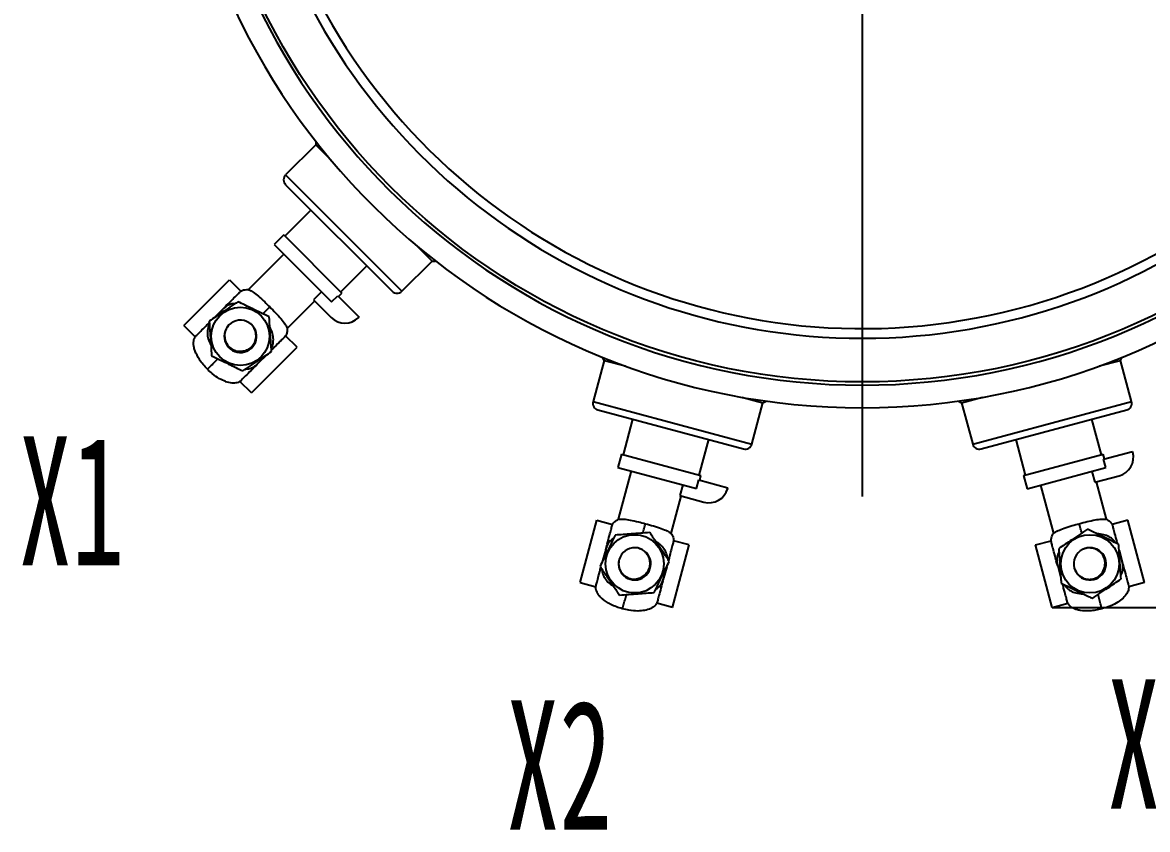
# Model space of a CAD drawing. Header units: millimetres. Extents: x 0 to 6631, y 0 to 4689.
# Drawn here: x 1120.8 to 1468.9, y 1229.7 to 1479.5 of the extents above; entities that cross this region are included whole.
import ezdxf

# ---------------------------------------------------------------- set-up
doc = ezdxf.new("R2010")
doc.units = ezdxf.units.MM
doc.header["$LTSCALE"] = 13
doc.linetypes.add('CENTERX2', pattern=[101.6, 63.5, -12.7, 12.7, -12.7])
for name, color, linetype in [('2', 3, 'Continuous'), ('中心符号线', 7, 'CENTERX2'), ('中心线', 1, 'CENTERX2'), ('几何体', 7, 'Continuous'), ('尺寸', 3, 'Continuous')]:
    doc.layers.add(name, color=color, linetype=linetype)
doc.styles.add('SLDTEXTSTYLE0', font='hyswlongfangsong.ttf')
doc.styles.add('仿宋体', font='')
doc.styles.get('仿宋体').set_extended_font_data('STFangsong')
doc.dimstyles.new('SLDDIMSTYLE0', dxfattribs={"dimtxt": 50, "dimasz": 40.8, "dimexe": 0, "dimexo": 0.0625, "dimgap": 12.5, "dimtad": 2, "dimdec": 0, "dimrnd": 1e-09, "dimzin": 12, "dimdsep": 46, "dimtxsty": 'SLDTEXTSTYLE0', "dimsah": 1, "dimcen": 0.09, "dimadec": 0, "dimazin": 3, "dimtfac": 1, "dimtdec": 0, "dimtmove": 0, "dimatfit": 0, "dimfxl": 1, "dimfrac": 2, "dimtolj": 1, "dimtzin": 12, "dimarcsym": 0})

# ---------------------------------------------------------------- blocks, each defined once
blk = doc.blocks.new('SW_CENTERMARKSYMBOL_0')
at = {"layer": '中心符号线', "color": 0}
blk.add_line((0, -5), (0, -242), dxfattribs=at)
blk = doc.blocks.new('*D22')
at = {"layer": 'Defpoints', "color": 0, "transparency": 16777216}
for p in [(1425.41, 1883.83), (1439.36, 1298.41), (1718.11, 1298.41)]:
    blk.add_point(p, dxfattribs=at)
at = {"layer": '尺寸', "color": 0, "lineweight": -2, "transparency": 16777216}
for p, q in [((1425.48, 1883.83), (1718.11, 1883.83)), ((1718.11, 1843.03), (1718.11, 1339.21)), ((1439.42, 1298.41), (1718.11, 1298.41))]:
    blk.add_line(p, q, dxfattribs=at)
at = {"layer": '尺寸', "color": 0, "transparency": 16777216}
for points in [[(1711.31, 1843.03), (1724.91, 1843.03), (1718.11, 1883.83)], [(1711.31, 1339.21), (1724.91, 1339.21), (1718.11, 1298.41)]]:
    blk.add_solid(points, dxfattribs=at)
at = {"layer": '尺寸', "color": 0, "transparency": 16777216, "insert": (1755.61, 1591.12), "char_height": 50, "attachment_point": 5, "rotation": 90, "style": 'SLDTEXTSTYLE0'}
blk.add_mtext('\\A1;635', dxfattribs=at)

msp = doc.modelspace()

# ---------------------------------------------------------------- linework, layer by layer
at = {"layer": '几何体'}
for p, q in [((1211.57, 1441.6), (1202.23, 1432.26)), ((1211.57, 1442.72), (1211.57, 1441.6)), ((1211.57, 1441.6), (1216.31, 1436.85)), ((1202.23, 1432.26), (1238.2, 1396.29)), ((1202.23, 1429.26), (1235.2, 1396.29)), ((1210.09, 1421.4), (1202.05, 1413.36)), ((1201.66, 1413.75), (1198.69, 1410.78)), ((1201.66, 1413.75), (1219.69, 1395.72)), ((1198.69, 1410.78), (1216.49, 1392.98)), ((1242.79, 1410.37), (1247.54, 1405.63)), ((1201.69, 1407.77), (1190.73, 1396.81)), ((1219.29, 1396.11), (1227.34, 1404.15)), ((1238.2, 1396.29), (1247.54, 1405.63)), ((1247.54, 1405.63), (1248.65, 1405.63)), ((1170.72, 1385.71), (1184.86, 1399.85)), ((1184.86, 1399.85), (1188.43, 1396.28)), ((1188.04, 1395.97), (1188.43, 1396.28)), ((1213.36, 1396.1), (1210.89, 1393.63)), ((1218.63, 1394.66), (1219.69, 1395.72)), ((1202.75, 1384.79), (1211.24, 1393.28)), ((1210.89, 1393.63), (1216.36, 1388.15)), ((1216.49, 1392.98), (1218.4, 1394.89)), ((1218.4, 1394.89), (1224.99, 1388.29)), ((1182.74, 1390.66), (1180.12, 1388.04)), ((1170.72, 1385.71), (1174.29, 1382.14)), ((1224.85, 1388.15), (1224.99, 1388.29)), ((1174.29, 1382.14), (1174.61, 1382.53)), ((1202.22, 1382.49), (1201.9, 1382.11)), ((1205.79, 1378.92), (1202.22, 1382.49)), ((1191.65, 1364.78), (1205.79, 1378.92)), ((1196.39, 1376.6), (1193.78, 1373.98)), ((1300.78, 1374.89), (1297.36, 1362.13)), ((1300.22, 1375.86), (1300.78, 1374.89)), ((1300.78, 1374.89), (1307.26, 1373.16)), ((1454.04, 1373.16), (1460.52, 1374.89)), ((1460.52, 1374.89), (1461.08, 1375.86)), ((1463.94, 1362.13), (1460.52, 1374.89)), ((1178.07, 1372.13), (1177.98, 1372.22)), ((1188.47, 1368.67), (1188.08, 1368.35)), ((1191.65, 1364.78), (1188.08, 1368.35)), ((1297.36, 1362.13), (1346.49, 1348.97)), ((1343.43, 1363.46), (1349.91, 1361.73)), ((1346.49, 1348.97), (1349.91, 1361.73)), ((1349.91, 1361.73), (1350.88, 1362.29)), ((1410.42, 1362.29), (1411.39, 1361.73)), ((1411.39, 1361.73), (1417.87, 1363.46)), ((1411.39, 1361.73), (1414.81, 1348.97)), ((1414.81, 1348.97), (1463.94, 1362.13)), ((1298.86, 1359.54), (1343.9, 1347.47)), ((1417.4, 1347.47), (1462.44, 1359.54)), ((1309.6, 1356.66), (1306.65, 1345.67)), ((1454.64, 1345.67), (1451.7, 1356.66)), ((1330.21, 1339.36), (1333.16, 1350.35)), ((1428.14, 1350.35), (1431.08, 1339.36)), ((1306.12, 1345.82), (1305.03, 1341.76)), ((1306.12, 1345.82), (1330.75, 1339.22)), ((1430.55, 1339.22), (1455.18, 1345.82)), ((1455.57, 1344.37), (1455.18, 1345.82)), ((1455.26, 1344.29), (1464.26, 1346.7)), ((1455.95, 1341.68), (1455.26, 1344.29)), ((1464.31, 1346.51), (1464.26, 1346.7)), ((1305.03, 1341.76), (1329.35, 1335.24)), ((1309.13, 1340.66), (1305.12, 1325.69)), ((1431.63, 1335.16), (1455.95, 1341.68)), ((1451.69, 1340.53), (1452.59, 1337.15)), ((1329.35, 1335.24), (1330.05, 1337.85)), ((1330.05, 1337.85), (1339.05, 1335.44)), ((1330.36, 1337.77), (1330.75, 1339.22)), ((1430.55, 1339.22), (1431.63, 1335.16)), ((1452.59, 1337.15), (1460.07, 1339.16)), ((1456.17, 1325.69), (1453.07, 1337.28)), ((1325.08, 1336.39), (1324.17, 1333.01)), ((1324.17, 1333.01), (1331.65, 1331)), ((1339, 1335.25), (1339.05, 1335.44)), ((1435.74, 1336.26), (1439.75, 1321.29)), ((1321.54, 1321.29), (1324.65, 1332.88)), ((1293.34, 1306.07), (1298.52, 1325.39)), ((1298.52, 1325.39), (1303.4, 1324.08)), ((1303.22, 1323.61), (1303.4, 1324.08)), ((1462.78, 1325.39), (1457.9, 1324.08)), ((1457.9, 1324.08), (1458.08, 1323.61)), ((1467.95, 1306.07), (1462.78, 1325.39)), ((1301.28, 1316.36), (1300.32, 1312.79)), ((1321.94, 1298.41), (1327.11, 1317.73)), ((1322.23, 1319.03), (1322.15, 1318.54)), ((1327.11, 1317.73), (1322.23, 1319.03)), ((1434.18, 1317.73), (1439.06, 1319.03)), ((1439.36, 1298.41), (1434.18, 1317.73)), ((1439.14, 1318.54), (1439.06, 1319.03)), ((1460.09, 1316.08), (1461.05, 1312.51)), ((1320.14, 1311.01), (1319.18, 1307.44)), ((1441.09, 1311.29), (1442.04, 1307.71)), ((1293.34, 1306.07), (1298.22, 1304.76)), ((1298.22, 1304.76), (1298.3, 1305.26)), ((1462.99, 1305.26), (1463.08, 1304.76)), ((1467.95, 1306.07), (1463.07, 1304.76)), ((1317.24, 1300.19), (1317.06, 1299.72)), ((1321.94, 1298.41), (1317.06, 1299.72)), ((1439.36, 1298.41), (1444.24, 1299.72)), ((1444.24, 1299.72), (1444.06, 1300.19)), ((1306.5, 1297.98), (1306.38, 1298.01)), ((1454.8, 1297.98), (1454.68, 1297.95))]:
    msp.add_line(p, q, dxfattribs=at)
for centre, radius in [((1380.65, 1574.71), 206.5), ((1188.26, 1382.32), 9.02), ((1310.23, 1311.9), 9.02), ((1451.07, 1311.9), 9.02)]:
    msp.add_circle(centre, radius, dxfattribs=at)
for centre, radius, start, end in [((1380.65, 1574.71), 214.5, 96.0211, 83.9789), ((1380.65, 1574.71), 207.5, 96.225, 83.775), ((1380.65, 1574.71), 193, 198.2521, 68.3378), ((1380.65, 1574.71), 190, 201.4283, 0), ((1203.73, 1430.76), 2.12, 135, 225), ((1236.7, 1397.79), 2.12, 225, 315), ((1188.26, 1382.32), 5, 135, 57.4607), ((1188.26, 1382.32), 5, 57.4607, 135), ((1220.61, 1392.39), 6, 225, 315), ((1299.4, 1361.59), 2.12, 165, 255), ((1461.89, 1361.59), 2.12, 285, 15), ((1344.44, 1349.52), 2.12, 255, 345), ((1416.85, 1349.52), 2.12, 195, 285), ((1458.52, 1344.95), 6, 285, 15), ((1333.21, 1336.8), 6, 255, 345), ((1310.23, 1311.9), 5, 165, 87.4607), ((1310.23, 1311.9), 5, 87.4607, 165), ((1451.07, 1311.9), 5, 117.4607, 195), ((1451.07, 1311.9), 5, 195, 117.4607)]:
    msp.add_arc(centre, radius, start, end, dxfattribs=at)
for points, knots in [([(1182.74, 1390.66), (1183.51, 1391.44), (1185.07, 1392.99), (1186.73, 1394.65), (1187.84, 1395.76), (1187.98, 1395.9), (1188.04, 1395.97)], [0, 0, 0, 0, 0.249999, 0.5, 0.750001, 1, 1, 1, 1]), ([(1188.43, 1396.28), (1188.56, 1396.36), (1188.95, 1396.59), (1189.73, 1396.81), (1190.38, 1396.81), (1190.72, 1396.81)], [0, 0, 0, 0, 0.182488, 0.571881, 1, 1, 1, 1]), ([(1190.72, 1396.81), (1190.81, 1396.78), (1190.99, 1396.72), (1192.19, 1396.07), (1193.8, 1394.8), (1195.62, 1393.14), (1196.82, 1391.94), (1197.36, 1391.42)], [0, 0, 0, 0, 0.199828, 0.401922, 0.618692, 0.832327, 1, 1, 1, 1]), ([(1187.49, 1393.03), (1186.71, 1392.5), (1185.14, 1391.44), (1182.81, 1389.86), (1180.6, 1388.36), (1179.27, 1387.46), (1178.6, 1387.01)], [0, 0, 0, 0, 0.267276, 0.541818, 0.768445, 1, 1, 1, 1]), ([(1186.62, 1392.44), (1186.3, 1392.42), (1185.42, 1392.36), (1184.03, 1391.78), (1183.17, 1391.04), (1182.74, 1390.66)], [0, 0, 0, 0, 0.222972, 0.604107, 1, 1, 1, 1]), ([(1197.15, 1388.34), (1196.31, 1388.75), (1194.59, 1389.58), (1192.06, 1390.81), (1189.66, 1391.97), (1188.22, 1392.68), (1187.49, 1393.03)], [0, 0, 0, 0, 0.267276, 0.541818, 0.768445, 1, 1, 1, 1]), ([(1195.22, 1389.28), (1195.58, 1389.64), (1196.44, 1390.5), (1197.02, 1391.08), (1197.36, 1391.42)], [0, 0, 0, 0, 0.4165713, 1, 1, 1, 1]), ([(1197.35, 1391.42), (1197.96, 1390.8), (1199.24, 1389.51), (1200.92, 1387.65), (1202.13, 1386.07), (1202.68, 1384.99), (1202.72, 1384.85), (1202.74, 1384.79)], [0, 0, 0, 0, 0.193516, 0.406828, 0.619695, 0.833542, 1, 1, 1, 1]), ([(1174.61, 1382.53), (1174.68, 1382.6), (1174.81, 1382.73), (1175.93, 1383.86), (1177.23, 1385.15), (1178.31, 1386.23), (1178.63, 1386.55)], [0, 0, 0, 0, 0.292371, 0.584745, 0.877118, 1, 1, 1, 1]), ([(1178.67, 1386), (1178.51, 1385.65), (1178.12, 1384.79), (1178.01, 1383.25), (1178.21, 1381.39), (1178.8, 1380.21), (1179.13, 1379.57)], [0, 0, 0, 0, 0.172097, 0.416141, 0.678174, 1, 1, 1, 1]), ([(1178.6, 1387.01), (1178.69, 1385.76), (1178.84, 1383.61), (1179.07, 1380.43), (1179.23, 1378.12), (1179.33, 1376.76), (1179.36, 1376.3)], [0, 0, 0, 0, 0.356439, 0.608129, 0.868454, 1, 1, 1, 1]), ([(1184.72, 1385.85), (1184.38, 1385.41), (1183.7, 1384.53), (1183.3, 1382.86), (1183.45, 1381.19), (1184.15, 1379.68), (1185.3, 1378.5), (1186.76, 1377.78), (1187.97, 1377.64), (1188.63, 1377.71), (1188.76, 1377.73)], [0, 0, 0, 0, 0.1408, 0.281601, 0.422095, 0.560119, 0.697396, 0.832652, 0.966706, 1, 1, 1, 1]), ([(1188.76, 1377.73), (1189.27, 1377.82), (1190.31, 1378), (1191.64, 1378.9), (1192.62, 1380.17), (1193.13, 1381.7), (1193.12, 1383.35), (1192.56, 1384.9), (1191.73, 1385.95), (1191.12, 1386.41), (1190.95, 1386.53)], [0, 0, 0, 0, 0.132095, 0.264168, 0.396922, 0.532469, 0.668255, 0.806625, 0.945503, 1, 1, 1, 1]), ([(1197.92, 1377.63), (1197.88, 1378.08), (1197.79, 1379.42), (1197.62, 1381.73), (1197.39, 1384.91), (1197.24, 1387.08), (1197.15, 1388.34)], [0, 0, 0, 0, 0.131547, 0.383647, 0.643559, 1, 1, 1, 1]), ([(1174.22, 1377.75), (1174.11, 1378.09), (1173.91, 1378.74), (1173.76, 1379.67), (1173.75, 1380.5), (1173.87, 1381.25), (1174.07, 1381.8), (1174.25, 1382.08), (1174.29, 1382.14)], [0, 0, 0, 0, 0.233975, 0.449095, 0.621735, 0.7798, 0.949594, 1, 1, 1, 1]), ([(1197.84, 1378.64), (1198, 1378.99), (1198.39, 1379.84), (1198.5, 1381.38), (1198.3, 1383.24), (1197.71, 1384.41), (1197.38, 1385.06)], [0, 0, 0, 0, 0.172022, 0.416647, 0.679411, 1, 1, 1, 1]), ([(1201.9, 1382.11), (1201.83, 1382.04), (1201.7, 1381.9), (1200.58, 1380.78), (1199.29, 1379.49), (1198.2, 1378.41), (1197.88, 1378.09)], [0, 0, 0, 0, 0.29245, 0.584839, 0.877228, 1, 1, 1, 1]), ([(1202.74, 1384.79), (1202.74, 1384.35), (1202.74, 1383.6), (1202.44, 1382.84), (1202.25, 1382.53), (1202.22, 1382.49)], [0, 0, 0, 0, 0.53998, 0.946274, 1, 1, 1, 1]), ([(1177.98, 1372.22), (1177.55, 1372.68), (1176.67, 1373.61), (1175.26, 1375.48), (1174.62, 1376.88), (1174.22, 1377.75)], [0, 0, 0, 0, 0.266654, 0.541385, 1, 1, 1, 1]), ([(1178.07, 1372.13), (1178.15, 1372.21), (1178.32, 1372.39), (1178.99, 1373.05), (1179.92, 1373.99), (1180.89, 1374.95), (1181.3, 1375.36)], [0, 0, 0, 0, 0.231093, 0.462188, 0.771364, 1, 1, 1, 1]), ([(1179.36, 1376.3), (1180.21, 1375.89), (1181.92, 1375.06), (1184.45, 1373.83), (1186.85, 1372.66), (1188.29, 1371.96), (1189.02, 1371.61)], [0, 0, 0, 0, 0.267276, 0.541818, 0.768445, 1, 1, 1, 1]), ([(1189.02, 1371.61), (1189.8, 1372.13), (1191.38, 1373.2), (1193.71, 1374.78), (1195.91, 1376.27), (1197.24, 1377.17), (1197.92, 1377.63)], [0, 0, 0, 0, 0.267276, 0.541818, 0.768445, 1, 1, 1, 1]), ([(1183.69, 1368.29), (1183.06, 1368.56), (1181.67, 1369.16), (1179.73, 1370.56), (1178.55, 1371.67), (1178.07, 1372.13)], [0, 0, 0, 0, 0.327432, 0.722961, 1, 1, 1, 1]), ([(1193.78, 1373.98), (1193, 1373.2), (1191.45, 1371.65), (1189.78, 1369.98), (1188.68, 1368.88), (1188.54, 1368.74), (1188.47, 1368.67)], [0, 0, 0, 0, 0.250026, 0.5, 0.749974, 1, 1, 1, 1]), ([(1189.9, 1372.2), (1190.22, 1372.22), (1191.1, 1372.28), (1192.48, 1372.86), (1193.34, 1373.6), (1193.78, 1373.98)], [0, 0, 0, 0, 0.22099, 0.603154, 1, 1, 1, 1]), ([(1188.08, 1368.35), (1188.02, 1368.31), (1187.73, 1368.13), (1187.19, 1367.93), (1186.44, 1367.81), (1185.26, 1367.82), (1184.35, 1368.09), (1183.69, 1368.28)], [0, 0, 0, 0, 0.050272, 0.220214, 0.378002, 0.550604, 1, 1, 1, 1]), ([(1301.28, 1316.36), (1301.56, 1317.42), (1302.13, 1319.55), (1302.74, 1321.82), (1303.14, 1323.33), (1303.2, 1323.52), (1303.22, 1323.61)], [0, 0, 0, 0, 0.249999, 0.5, 0.750001, 1, 1, 1, 1]), ([(1303.4, 1324.08), (1303.47, 1324.21), (1303.69, 1324.61), (1304.26, 1325.19), (1304.82, 1325.51), (1305.12, 1325.68)], [0, 0, 0, 0, 0.182488, 0.571881, 1, 1, 1, 1]), ([(1305.12, 1325.68), (1305.21, 1325.7), (1305.39, 1325.74), (1306.76, 1325.78), (1308.78, 1325.48), (1311.19, 1324.95), (1312.84, 1324.52), (1313.56, 1324.33)], [0, 0, 0, 0, 0.199828, 0.401922, 0.618692, 0.832327, 1, 1, 1, 1]), ([(1312.77, 1321.4), (1312.91, 1321.9), (1313.22, 1323.08), (1313.43, 1323.87), (1313.56, 1324.33)], [0, 0, 0, 0, 0.4165713, 1, 1, 1, 1]), ([(1313.56, 1324.33), (1314.39, 1324.1), (1316.14, 1323.62), (1318.52, 1322.85), (1320.37, 1322.09), (1321.38, 1321.42), (1321.49, 1321.32), (1321.54, 1321.28)], [0, 0, 0, 0, 0.193516, 0.406828, 0.619695, 0.833542, 1, 1, 1, 1]), ([(1439.75, 1321.28), (1439.82, 1321.34), (1439.96, 1321.47), (1441.12, 1322.19), (1443.03, 1322.94), (1445.38, 1323.68), (1447.02, 1324.13), (1447.74, 1324.33)], [0, 0, 0, 0, 0.199828, 0.401922, 0.618692, 0.832327, 1, 1, 1, 1]), ([(1450.3, 1322.61), (1449.52, 1322.08), (1447.95, 1321.02), (1445.62, 1319.44), (1443.41, 1317.94), (1442.08, 1317.04), (1441.41, 1316.59)], [0, 0, 0, 0, 0.2672762, 0.5418181, 0.7684451, 1, 1, 1, 1]), ([(1447.74, 1324.33), (1448.57, 1324.54), (1450.33, 1325), (1452.78, 1325.53), (1454.76, 1325.79), (1455.97, 1325.72), (1456.11, 1325.69), (1456.18, 1325.68)], [0, 0, 0, 0, 0.193516, 0.406828, 0.619695, 0.833542, 1, 1, 1, 1]), ([(1448.52, 1321.4), (1448.39, 1321.9), (1448.07, 1323.08), (1447.86, 1323.87), (1447.74, 1324.33)], [0, 0, 0, 0, 0.416571, 1, 1, 1, 1]), ([(1459.96, 1317.92), (1459.55, 1318.12), (1458.34, 1318.7), (1456.26, 1319.72), (1453.39, 1321.11), (1451.43, 1322.06), (1450.3, 1322.61)], [0, 0, 0, 0, 0.131547, 0.383647, 0.643559, 1, 1, 1, 1]), ([(1456.18, 1325.68), (1456.55, 1325.46), (1457.2, 1325.08), (1457.71, 1324.44), (1457.88, 1324.12), (1457.9, 1324.08)], [0, 0, 0, 0, 0.53998, 0.946274, 1, 1, 1, 1]), ([(1458.08, 1323.61), (1458.1, 1323.52), (1458.15, 1323.33), (1458.56, 1321.8), (1459.03, 1320.04), (1459.43, 1318.56), (1459.55, 1318.12)], [0, 0, 0, 0, 0.29245, 0.584839, 0.877228, 1, 1, 1, 1]), ([(1304.21, 1320.79), (1303.8, 1319.95), (1302.97, 1318.24), (1301.74, 1315.7), (1300.57, 1313.31), (1299.87, 1311.86), (1299.52, 1311.13)], [0, 0, 0, 0, 0.267276, 0.541818, 0.768445, 1, 1, 1, 1]), ([(1303.75, 1319.85), (1303.48, 1319.67), (1302.75, 1319.17), (1301.84, 1317.98), (1301.47, 1316.91), (1301.28, 1316.36)], [0, 0, 0, 0, 0.222972, 0.604107, 1, 1, 1, 1]), ([(1314.92, 1321.56), (1313.98, 1321.49), (1312.09, 1321.36), (1309.28, 1321.15), (1306.62, 1320.96), (1305.02, 1320.85), (1304.21, 1320.79)], [0, 0, 0, 0, 0.267276, 0.541818, 0.768445, 1, 1, 1, 1]), ([(1320.94, 1312.67), (1320.68, 1313.05), (1319.93, 1314.15), (1318.63, 1316.07), (1316.84, 1318.72), (1315.62, 1320.52), (1314.92, 1321.56)], [0, 0, 0, 0, 0.1315465, 0.3836465, 0.6435586, 1, 1, 1, 1]), ([(1321.54, 1321.28), (1321.76, 1320.9), (1322.13, 1320.25), (1322.26, 1319.44), (1322.24, 1319.08), (1322.23, 1319.03)], [0, 0, 0, 0, 0.53998, 0.946274, 1, 1, 1, 1]), ([(1439.06, 1319.03), (1439.06, 1319.18), (1439.05, 1319.63), (1439.25, 1320.42), (1439.58, 1320.98), (1439.75, 1321.28)], [0, 0, 0, 0, 0.182488, 0.571881, 1, 1, 1, 1]), ([(1459.05, 1318.36), (1458.82, 1318.68), (1458.28, 1319.44), (1457, 1320.3), (1455.29, 1321.05), (1453.98, 1321.13), (1453.26, 1321.17)], [0, 0, 0, 0, 0.172022, 0.416647, 0.679411, 1, 1, 1, 1]), ([(1312.96, 1308.17), (1313.36, 1308.51), (1314.16, 1309.18), (1314.86, 1310.63), (1315.08, 1312.21), (1314.76, 1313.8), (1313.92, 1315.22), (1312.66, 1316.29), (1311.42, 1316.78), (1310.66, 1316.87), (1310.45, 1316.89)], [0, 0, 0, 0, 0.132095, 0.264168, 0.396922, 0.532469, 0.668255, 0.806625, 0.945503, 1, 1, 1, 1]), ([(1320.37, 1313.51), (1320.33, 1313.89), (1320.25, 1314.82), (1319.57, 1316.21), (1318.46, 1317.71), (1317.37, 1318.44), (1316.76, 1318.83)], [0, 0, 0, 0, 0.172022, 0.416647, 0.679411, 1, 1, 1, 1]), ([(1322.15, 1318.54), (1322.13, 1318.44), (1322.08, 1318.26), (1321.67, 1316.73), (1321.19, 1314.96), (1320.8, 1313.48), (1320.68, 1313.05)], [0, 0, 0, 0, 0.29245, 0.584839, 0.877228, 1, 1, 1, 1]), ([(1441.09, 1311.29), (1440.8, 1312.35), (1440.23, 1314.47), (1439.62, 1316.75), (1439.22, 1318.26), (1439.17, 1318.44), (1439.14, 1318.54)], [0, 0, 0, 0, 0.249999, 0.5, 0.750001, 1, 1, 1, 1]), ([(1441.41, 1316.59), (1441.48, 1315.65), (1441.61, 1313.76), (1441.81, 1310.95), (1442, 1308.29), (1442.12, 1306.69), (1442.18, 1305.88)], [0, 0, 0, 0, 0.267276, 0.541818, 0.768445, 1, 1, 1, 1]), ([(1455.29, 1310.04), (1455.47, 1310.53), (1455.83, 1311.52), (1455.72, 1313.12), (1455.11, 1314.6), (1454.04, 1315.81), (1452.61, 1316.62), (1450.98, 1316.91), (1449.66, 1316.72), (1448.96, 1316.42), (1448.76, 1316.34)], [0, 0, 0, 0, 0.1320947, 0.2641675, 0.3969221, 0.5324687, 0.6682554, 0.8066254, 0.9455027, 1, 1, 1, 1]), ([(1460.73, 1307.21), (1460.66, 1308.14), (1460.52, 1310.04), (1460.32, 1312.85), (1460.13, 1315.51), (1460.02, 1317.11), (1459.96, 1317.92)], [0, 0, 0, 0, 0.267276, 0.541818, 0.768445, 1, 1, 1, 1]), ([(1305.4, 1313.19), (1305.32, 1312.64), (1305.17, 1311.53), (1305.66, 1309.89), (1306.63, 1308.52), (1307.99, 1307.56), (1309.58, 1307.11), (1311.2, 1307.22), (1312.32, 1307.7), (1312.85, 1308.09), (1312.96, 1308.17)], [0, 0, 0, 0, 0.1408, 0.281601, 0.422095, 0.560119, 0.697396, 0.832652, 0.966706, 1, 1, 1, 1]), ([(1316.25, 1303.01), (1316.66, 1303.85), (1317.49, 1305.56), (1318.72, 1308.09), (1319.88, 1310.49), (1320.58, 1311.94), (1320.94, 1312.67)], [0, 0, 0, 0, 0.267276, 0.541818, 0.768445, 1, 1, 1, 1]), ([(1441.48, 1315.54), (1441.34, 1315.25), (1440.95, 1314.46), (1440.76, 1312.97), (1440.98, 1311.86), (1441.09, 1311.29)], [0, 0, 0, 0, 0.222972, 0.604107, 1, 1, 1, 1]), ([(1460.65, 1308.26), (1460.79, 1308.55), (1461.18, 1309.34), (1461.37, 1310.82), (1461.16, 1311.94), (1461.05, 1312.51)], [0, 0, 0, 0, 0.22099, 0.603154, 1, 1, 1, 1]), ([(1461.05, 1312.51), (1461.33, 1311.45), (1461.9, 1309.33), (1462.51, 1307.05), (1462.92, 1305.55), (1462.97, 1305.35), (1462.99, 1305.26)], [0, 0, 0, 0, 0.250026, 0.5, 0.749974, 1, 1, 1, 1]), ([(1298.3, 1305.26), (1298.33, 1305.35), (1298.38, 1305.54), (1298.79, 1307.07), (1299.26, 1308.83), (1299.66, 1310.31), (1299.77, 1310.75)], [0, 0, 0, 0, 0.2923713, 0.5847445, 0.8771177, 1, 1, 1, 1]), ([(1299.52, 1311.13), (1300.22, 1310.09), (1301.42, 1308.31), (1303.21, 1305.67), (1304.51, 1303.75), (1305.28, 1302.62), (1305.54, 1302.24)], [0, 0, 0, 0, 0.356439, 0.6081286, 0.8684544, 1, 1, 1, 1]), ([(1300.09, 1310.29), (1300.12, 1309.91), (1300.21, 1308.97), (1300.89, 1307.59), (1301.99, 1306.07), (1303.09, 1305.35), (1303.7, 1304.95)], [0, 0, 0, 0, 0.172097, 0.416141, 0.678174, 1, 1, 1, 1]), ([(1446.24, 1310.6), (1446.45, 1310.09), (1446.88, 1309.05), (1448.12, 1307.88), (1449.64, 1307.17), (1451.3, 1307.02), (1452.9, 1307.43), (1454.25, 1308.34), (1454.98, 1309.31), (1455.24, 1309.92), (1455.29, 1310.04)], [0, 0, 0, 0, 0.1408, 0.281601, 0.422095, 0.560119, 0.697396, 0.832652, 0.966706, 1, 1, 1, 1]), ([(1316.71, 1303.95), (1316.98, 1304.13), (1317.71, 1304.62), (1318.61, 1305.82), (1318.99, 1306.89), (1319.18, 1307.44)], [0, 0, 0, 0, 0.22099, 0.603154, 1, 1, 1, 1]), ([(1319.18, 1307.44), (1318.89, 1306.38), (1318.33, 1304.25), (1317.71, 1301.98), (1317.31, 1300.47), (1317.26, 1300.28), (1317.24, 1300.19)], [0, 0, 0, 0, 0.250026, 0.5, 0.749974, 1, 1, 1, 1]), ([(1442.18, 1305.88), (1443.31, 1305.33), (1445.24, 1304.39), (1448.11, 1303), (1450.19, 1301.98), (1451.42, 1301.39), (1451.84, 1301.19)], [0, 0, 0, 0, 0.356439, 0.608129, 0.868454, 1, 1, 1, 1]), ([(1444.06, 1300.19), (1444.04, 1300.28), (1443.99, 1300.46), (1443.58, 1302), (1443.1, 1303.76), (1442.71, 1305.24), (1442.59, 1305.68)], [0, 0, 0, 0, 0.292371, 0.584745, 0.877118, 1, 1, 1, 1]), ([(1443.09, 1305.44), (1443.31, 1305.12), (1443.85, 1304.36), (1445.13, 1303.49), (1446.85, 1302.74), (1448.16, 1302.66), (1448.89, 1302.62)], [0, 0, 0, 0, 0.172097, 0.416141, 0.678174, 1, 1, 1, 1]), ([(1451.84, 1301.19), (1452.61, 1301.71), (1454.19, 1302.78), (1456.52, 1304.36), (1458.73, 1305.85), (1460.06, 1306.75), (1460.73, 1307.21)], [0, 0, 0, 0, 0.267276, 0.541818, 0.768445, 1, 1, 1, 1]), ([(1300.36, 1300.93), (1300.09, 1301.17), (1299.59, 1301.62), (1299, 1302.36), (1298.57, 1303.07), (1298.3, 1303.78), (1298.2, 1304.35), (1298.22, 1304.69), (1298.22, 1304.76)], [0, 0, 0, 0, 0.233975, 0.449095, 0.621735, 0.7798, 0.949594, 1, 1, 1, 1]), ([(1305.54, 1302.24), (1306.47, 1302.31), (1308.37, 1302.44), (1311.18, 1302.64), (1313.84, 1302.83), (1315.44, 1302.95), (1316.25, 1303.01)], [0, 0, 0, 0, 0.267276, 0.541818, 0.768445, 1, 1, 1, 1]), ([(1306.5, 1297.98), (1306.53, 1298.09), (1306.59, 1298.33), (1306.84, 1299.24), (1307.18, 1300.52), (1307.53, 1301.83), (1307.68, 1302.39)], [0, 0, 0, 0, 0.231093, 0.462188, 0.771364, 1, 1, 1, 1]), ([(1454.8, 1297.98), (1454.77, 1298.09), (1454.7, 1298.33), (1454.46, 1299.24), (1454.12, 1300.52), (1453.76, 1301.83), (1453.62, 1302.39)], [0, 0, 0, 0, 0.231093, 0.462188, 0.771364, 1, 1, 1, 1]), ([(1463.08, 1304.76), (1463.08, 1304.69), (1463.09, 1304.35), (1463, 1303.78), (1462.72, 1303.07), (1462.12, 1302.05), (1461.44, 1301.4), (1460.94, 1300.93)], [0, 0, 0, 0, 0.050272, 0.220214, 0.378002, 0.550604, 1, 1, 1, 1]), ([(1306.38, 1298.01), (1305.77, 1298.19), (1304.55, 1298.56), (1302.39, 1299.48), (1301.14, 1300.37), (1300.36, 1300.93)], [0, 0, 0, 0, 0.266654, 0.541385, 1, 1, 1, 1]), ([(1317.06, 1299.72), (1317.02, 1299.65), (1316.87, 1299.35), (1316.5, 1298.91), (1315.91, 1298.43), (1314.88, 1297.84), (1313.96, 1297.62), (1313.29, 1297.46)], [0, 0, 0, 0, 0.050272, 0.220214, 0.378002, 0.550604, 1, 1, 1, 1]), ([(1448, 1297.46), (1447.66, 1297.54), (1446.99, 1297.68), (1446.11, 1298.02), (1445.39, 1298.43), (1444.8, 1298.9), (1444.43, 1299.35), (1444.27, 1299.65), (1444.24, 1299.72)], [0, 0, 0, 0, 0.233975, 0.449095, 0.621735, 0.7798, 0.949594, 1, 1, 1, 1]), ([(1460.94, 1300.93), (1460.39, 1300.52), (1459.18, 1299.62), (1456.99, 1298.63), (1455.44, 1298.17), (1454.8, 1297.98)], [0, 0, 0, 0, 0.327432, 0.722961, 1, 1, 1, 1]), ([(1313.29, 1297.46), (1312.61, 1297.38), (1311.11, 1297.21), (1308.72, 1297.45), (1307.15, 1297.82), (1306.5, 1297.98)], [0, 0, 0, 0, 0.327432, 0.722961, 1, 1, 1, 1]), ([(1454.68, 1297.95), (1454.06, 1297.8), (1452.81, 1297.51), (1450.49, 1297.22), (1448.96, 1297.37), (1448.01, 1297.46)], [0, 0, 0, 0, 0.266654, 0.541385, 1, 1, 1, 1])]:
    msp.add_open_spline(points, degree=3, knots=knots, dxfattribs=at)

# ---------------------------------------------------------------- block references
at = {"layer": '中心线'}
msp.add_blockref('SW_CENTERMARKSYMBOL_0', (1380.65, 1574.71), dxfattribs=at)

# ---------------------------------------------------------------- texts
at = {"layer": '2', "style": '仿宋体', "width": 0.6}
for s, p in [('X1', (1119.71, 1311.41)), ('X3', (1456.44, 1236.16)), ('X2', (1270.56, 1229.66))]:
    msp.add_text(s, height=40, dxfattribs=at).set_placement(p)

# ---------------------------------------------------------------- dimensions: what is measured, and where the dimension line sits
at = {"layer": '尺寸'}
dim = msp.add_linear_dim(base=(1718.11, 1298.41), p1=(1425.41, 1883.83), p2=(1439.36, 1298.41), angle=90, text='635', dimstyle='SLDDIMSTYLE0', override={"dimpost": ''}, dxfattribs=at)
dim.commit()
dim.dimension.update_dxf_attribs({"geometry": '*D22', "text_midpoint": (1755.61, 1591.12)})

doc.saveas('drawing.dxf')
